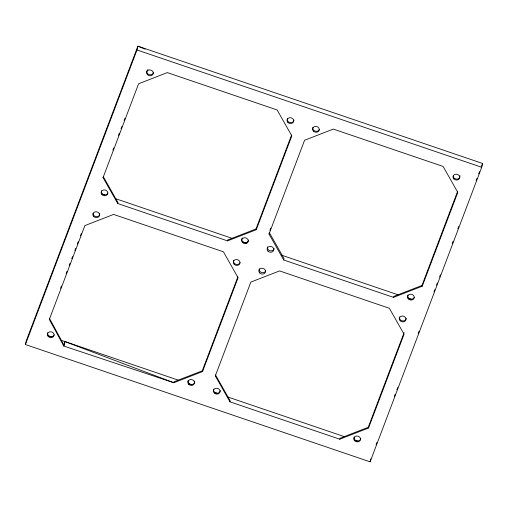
<?xml version="1.0" encoding="UTF-8"?>
<svg xmlns="http://www.w3.org/2000/svg" width="508" height="508" viewBox="0 0 508 508"><rect width="100%" height="100%" fill="white"/><g stroke="black" fill="none" stroke-linecap="round" stroke-linejoin="round"><path stroke-width="0.76" d="M25.4 344.532L26.283 340.728L137.878 46.158L482.6 163.468L481.717 167.265L370.122 461.842L25.4 344.532L136.995 49.962L137.878 46.158L145.199 49.168M64.891 341.547L63.748 346.031L173.806 382.721L202.533 371.558L238.081 277.73L223.406 251.797L113.602 214.433L84.874 225.596L49.327 319.424L63.748 346.031L64.891 341.547L173.806 382.721L174.022 381.787L202.756 370.624L202.533 371.558M103.054 177.59L103.283 176.632L117.958 202.565L117.735 203.524L227.533 240.887L256.267 229.724L291.814 135.896L277.133 109.963L167.335 72.6L138.601 83.763L103.054 177.59L117.735 203.524M227.533 240.887L227.755 239.954L256.483 228.791L256.267 229.724M215.303 375.901L215.519 374.968L230.2 400.901L229.984 401.834L339.782 439.204L368.516 428.041L404.057 334.213L389.382 308.28L279.578 270.916L250.85 282.073L215.303 375.901L229.984 401.834M269.037 234.074L269.361 232.67L284.042 258.604L283.712 260.007L393.516 297.37L422.243 286.207L457.791 192.38L443.109 166.446L333.311 129.083L304.578 140.246L269.037 234.074L283.712 260.007M339.782 439.204L339.998 438.264L368.732 427.107L368.516 428.041M393.516 297.37L393.732 296.437L422.459 285.274L422.243 286.207M370.122 461.842L370.827 458.794M60.566 288.284L61.405 286.067M66.167 273.507L67.005 271.291M69.24 265.379L70.085 263.163M71.761 258.731L72.6 256.515M74.841 250.603L75.679 248.387M77.362 243.954L78.2 241.738M80.442 235.826L81.28 233.61M112.903 150.127L113.748 147.911M118.504 135.344L119.348 133.128M121.025 128.689L121.869 126.473M124.104 120.555L124.949 118.339M202.019 371.462L237.846 276.879M255.746 229.629L291.579 135.045M269.919 230.264L270.758 228.048M368.275 427.203L404.101 332.626M421.723 286.112L457.575 191.472M376.066 444.678L376.911 442.455M394.335 396.45L395.18 394.227M396.869 389.769L397.713 387.547M418.23 333.381L419.075 331.153M433.972 291.827L434.816 289.604M436.499 285.153L437.344 282.924M439.591 276.987L440.436 274.764M452.241 243.599L453.085 241.376M457.867 228.759L458.705 226.536M476.136 180.531L476.98 178.308M478.663 173.85L479.508 171.628M481.197 167.176L482.6 163.468M136.995 49.962L481.717 167.265M102.146 194.113L104.388 194.875M115.595 198.685L232.912 238.608M242.64 241.922L246.386 243.192M281.572 255.168L398.139 294.837M407.873 298.145L411.613 299.422M47.676 335.693L51.422 336.963M61.151 340.277L178.46 380.2M188.925 383.756L191.91 384.772M214.42 392.43L217.424 393.452M227.19 396.78L344.348 436.645M354.114 439.972L357.867 441.249M49.543 318.484L63.964 345.097M54.159 334.835A3.378 2.908 13.1 0 1 49.936 336.48A3.378 2.908 13.1 0 1 47.777 332.664M194.691 381.121A3.378 2.908 13.1 0 1 191.237 384.461A3.378 2.908 13.1 0 1 188.22 380.46M220.294 390.576A3.378 2.908 13.1 0 1 216.338 393.078A3.378 2.908 13.1 0 1 213.754 389.147M240.068 262.617A3.378 2.908 13.1 0 1 235.839 264.262A3.378 2.908 13.1 0 1 233.68 260.445M265.709 270.84A3.378 2.908 13.1 0 1 261.487 272.478A3.378 2.908 13.1 0 1 259.328 268.668M99.714 213.316A3.378 2.908 13.1 0 1 96.698 216.675A3.378 2.908 13.1 0 1 93.085 213.398M107.899 192.983A3.378 2.908 13.1 0 1 103.67 194.621A3.378 2.908 13.1 0 1 101.511 190.805M248.488 240.055A3.378 2.908 13.1 0 1 244.107 242.437A3.378 2.908 13.1 0 1 242.322 237.954M274.136 248.279A3.378 2.908 13.1 0 1 270.18 250.781A3.378 2.908 13.1 0 1 267.595 246.85M153.511 72.25A3.378 2.908 13.1 0 1 148.723 74.473A3.378 2.908 13.1 0 1 147.917 69.602M293.954 120.04A3.378 2.908 13.1 0 1 289.998 122.549A3.378 2.908 13.1 0 1 287.414 118.612M319.329 129.477A3.378 2.908 13.1 0 1 315.106 131.115A3.378 2.908 13.1 0 1 312.947 127.305M360.737 438.366A3.378 2.908 13.1 0 1 356.781 440.868A3.378 2.908 13.1 0 1 354.197 436.937M406.203 318.357A3.378 2.908 13.1 0 1 402.241 320.859A3.378 2.908 13.1 0 1 399.663 316.929M414.312 297.282A3.378 2.908 13.1 0 1 410.083 298.92A3.378 2.908 13.1 0 1 407.924 295.104M459.861 175.755A3.378 2.908 13.1 0 1 456.851 179.114A3.378 2.908 13.1 0 1 453.231 175.838M101.987 194.672A3.378 2.908 13.1 0 0 107.671 193.942A3.378 2.908 13.1 0 0 103.778 189.948A3.378 2.908 13.1 0 0 101.987 194.672M259.702 272.974A3.378 2.908 13.1 0 0 265.386 272.244A3.378 2.908 13.1 0 0 261.493 268.249A3.378 2.908 13.1 0 0 259.702 272.974M313.43 131.14A3.378 2.908 13.1 0 0 319.113 130.41A3.378 2.908 13.1 0 0 315.22 126.416A3.378 2.908 13.1 0 0 313.43 131.14M234.169 264.287A3.378 2.908 13.1 0 0 239.846 263.55A3.378 2.908 13.1 0 0 235.953 259.563A3.378 2.908 13.1 0 0 234.169 264.287M287.896 122.453A3.378 2.908 13.1 0 0 293.58 121.723A3.378 2.908 13.1 0 0 289.687 117.729A3.378 2.908 13.1 0 0 287.896 122.453M400.145 320.764A3.378 2.908 13.1 0 0 405.829 320.034A3.378 2.908 13.1 0 0 401.936 316.046A3.378 2.908 13.1 0 0 400.145 320.764M408.407 298.945A3.378 2.908 13.1 0 0 414.09 298.215A3.378 2.908 13.1 0 0 410.197 294.221A3.378 2.908 13.1 0 0 408.407 298.945M48.26 336.506A3.378 2.908 13.1 0 0 53.943 335.775A3.378 2.908 13.1 0 0 50.051 331.781A3.378 2.908 13.1 0 0 48.26 336.506M93.726 216.497A3.378 2.908 13.1 0 0 99.409 215.76A3.378 2.908 13.1 0 0 95.517 211.773A3.378 2.908 13.1 0 0 93.726 216.497M242.43 242.468A3.378 2.908 13.1 0 0 248.114 241.732A3.378 2.908 13.1 0 0 244.221 237.744A3.378 2.908 13.1 0 0 242.43 242.468M147.453 74.663A3.378 2.908 13.1 0 0 153.137 73.927A3.378 2.908 13.1 0 0 149.244 69.939A3.378 2.908 13.1 0 0 147.453 74.663M354.679 440.779A3.378 2.908 13.1 0 0 360.363 440.049A3.378 2.908 13.1 0 0 356.47 436.055A3.378 2.908 13.1 0 0 354.679 440.779M453.873 178.937A3.378 2.908 13.1 0 0 459.556 178.2A3.378 2.908 13.1 0 0 455.663 174.212A3.378 2.908 13.1 0 0 453.873 178.937M214.236 392.989A3.378 2.908 13.1 0 0 219.92 392.252A3.378 2.908 13.1 0 0 216.027 388.264A3.378 2.908 13.1 0 0 214.236 392.989M267.97 251.155A3.378 2.908 13.1 0 0 273.647 250.425A3.378 2.908 13.1 0 0 269.754 246.431A3.378 2.908 13.1 0 0 267.97 251.155M188.703 384.296A3.378 2.908 13.1 0 0 194.386 383.565A3.378 2.908 13.1 0 0 190.494 379.571A3.378 2.908 13.1 0 0 188.703 384.296"/></g></svg>
